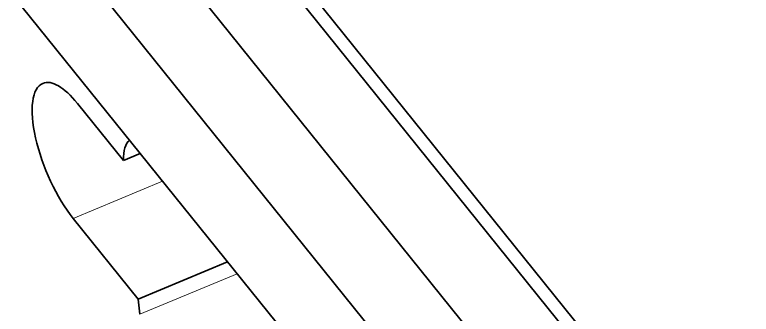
# Model space of a CAD drawing. Extents: x 23 to 417, y 3 to 294.
# Drawn here: x 275.76 to 281, y 72.91 to 75.04 of the extents above; entities that cross this region are included whole.
import ezdxf

# ---------------------------------------------------------------- set-up
doc = ezdxf.new("R2010")
doc.units = 0
doc.layers.get('0').update_dxf_attribs({"lineweight": 13})

# ---------------------------------------------------------------- blocks, each defined once
blk = doc.blocks.new('BLOCK4687')
at = {"color": 7, "lineweight": 35}
for p, q in [((36.759, -76.711), (-39.552, 18.162)), ((-42.128, 17.084), (36.609, -80.805)), ((-44.92, 16.273), (36.459, -84.9)), ((-31.59, 8.997), (36.785, -76.01)), ((-33.031, -2.469), (24.293, -73.735))]:
    blk.add_line(p, q, dxfattribs=at)
at = {"color": 7, "lineweight": 35, "ltscale": 0.06512}
blk.add_line((-17.866, -22.32), (-16.233, -24.35), dxfattribs=at)
at = {"color": 7, "lineweight": 35, "ltscale": 0.016276}
blk.add_line((-15.633, -24.099), (-16.233, -24.35), dxfattribs=at)
at = {"color": 7, "lineweight": 13, "ltscale": 0.086112}
blk.add_line((-14.838, -25.086), (-18.016, -26.416), dxfattribs=at)
at = {"color": 7, "lineweight": 35, "ltscale": 0.09221}
blk.add_line((-18.016, -26.416), (-15.704, -29.29), dxfattribs=at)
at = {"color": 7, "lineweight": 35, "ltscale": 0.086112}
blk.add_line((-12.527, -27.96), (-15.704, -29.29), dxfattribs=at)
at = {"color": 7, "lineweight": 13, "ltscale": 0.093731}
blk.add_line((-12.188, -28.381), (-15.647, -29.828), dxfattribs=at)
at = {"color": 7, "lineweight": 35, "ltscale": 0.013536}
blk.add_line((-15.704, -29.29), (-15.647, -29.828), dxfattribs=at)
at = {"color": 7, "lineweight": 35}
for centre, major_axis, start_param, end_param in [((-17.941, -24.368), (-1.158, 2.767), 5.381185, 6.283164), ((-17.941, -24.368), (-1.158, 2.767), 6.283164, 8.522778), ((-15.029, -25.74), (-0.907, 2.168), 0.108504, 0.732669)]:
    blk.add_ellipse(centre, major_axis=major_axis, ratio=0.365278, start_param=start_param, end_param=end_param, dxfattribs=at)

msp = doc.modelspace()

# ---------------------------------------------------------------- block references
at = {"lineweight": 0, "xscale": 0.2, "yscale": 0.2, "zscale": 0.2}
msp.add_blockref('BLOCK4687', (279.777, 78.8757), dxfattribs=at)

doc.saveas('drawing.dxf')
